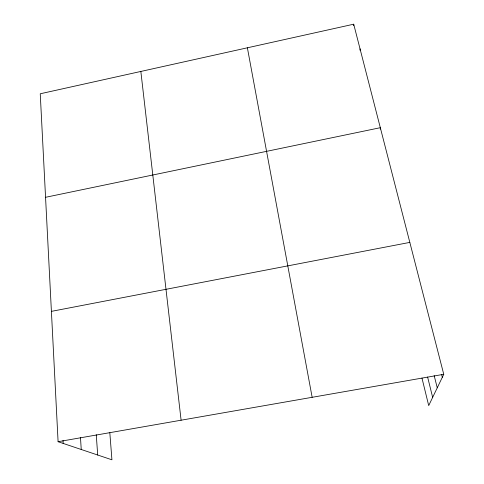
<?xml version="1.0" encoding="UTF-8"?>
<svg xmlns="http://www.w3.org/2000/svg" width="484" height="484" viewBox="0 0 484 484"><rect width="100%" height="100%" fill="white"/><g stroke="black" fill="none" stroke-linecap="round" stroke-linejoin="round"><path stroke-width="0.73" d="M380.261 129.119L380.321 127.697L45.556 197.303M109.82 432.726L111.931 459.8L58.092 441.711L40.245 93.775L353.701 24.2L443.755 374.301L428.709 405.592L421.969 378.095M51.407 311.363L409.827 242.393M58.092 441.711L443.755 374.301M441.577 374.368L442.322 377.284M434.178 375.62L437.252 387.823M427.608 377.036L432.66 397.376M247.384 47.801L312.15 397.304M140.844 71.444L181.101 420.209M96.255 434.699L97.701 455.021M80.495 437.633L81.239 449.491M63.017 440.416L63.18 443.417M353.701 24.2L353.725 25.694M360.036 48.836L360.042 50.275"/></g></svg>
